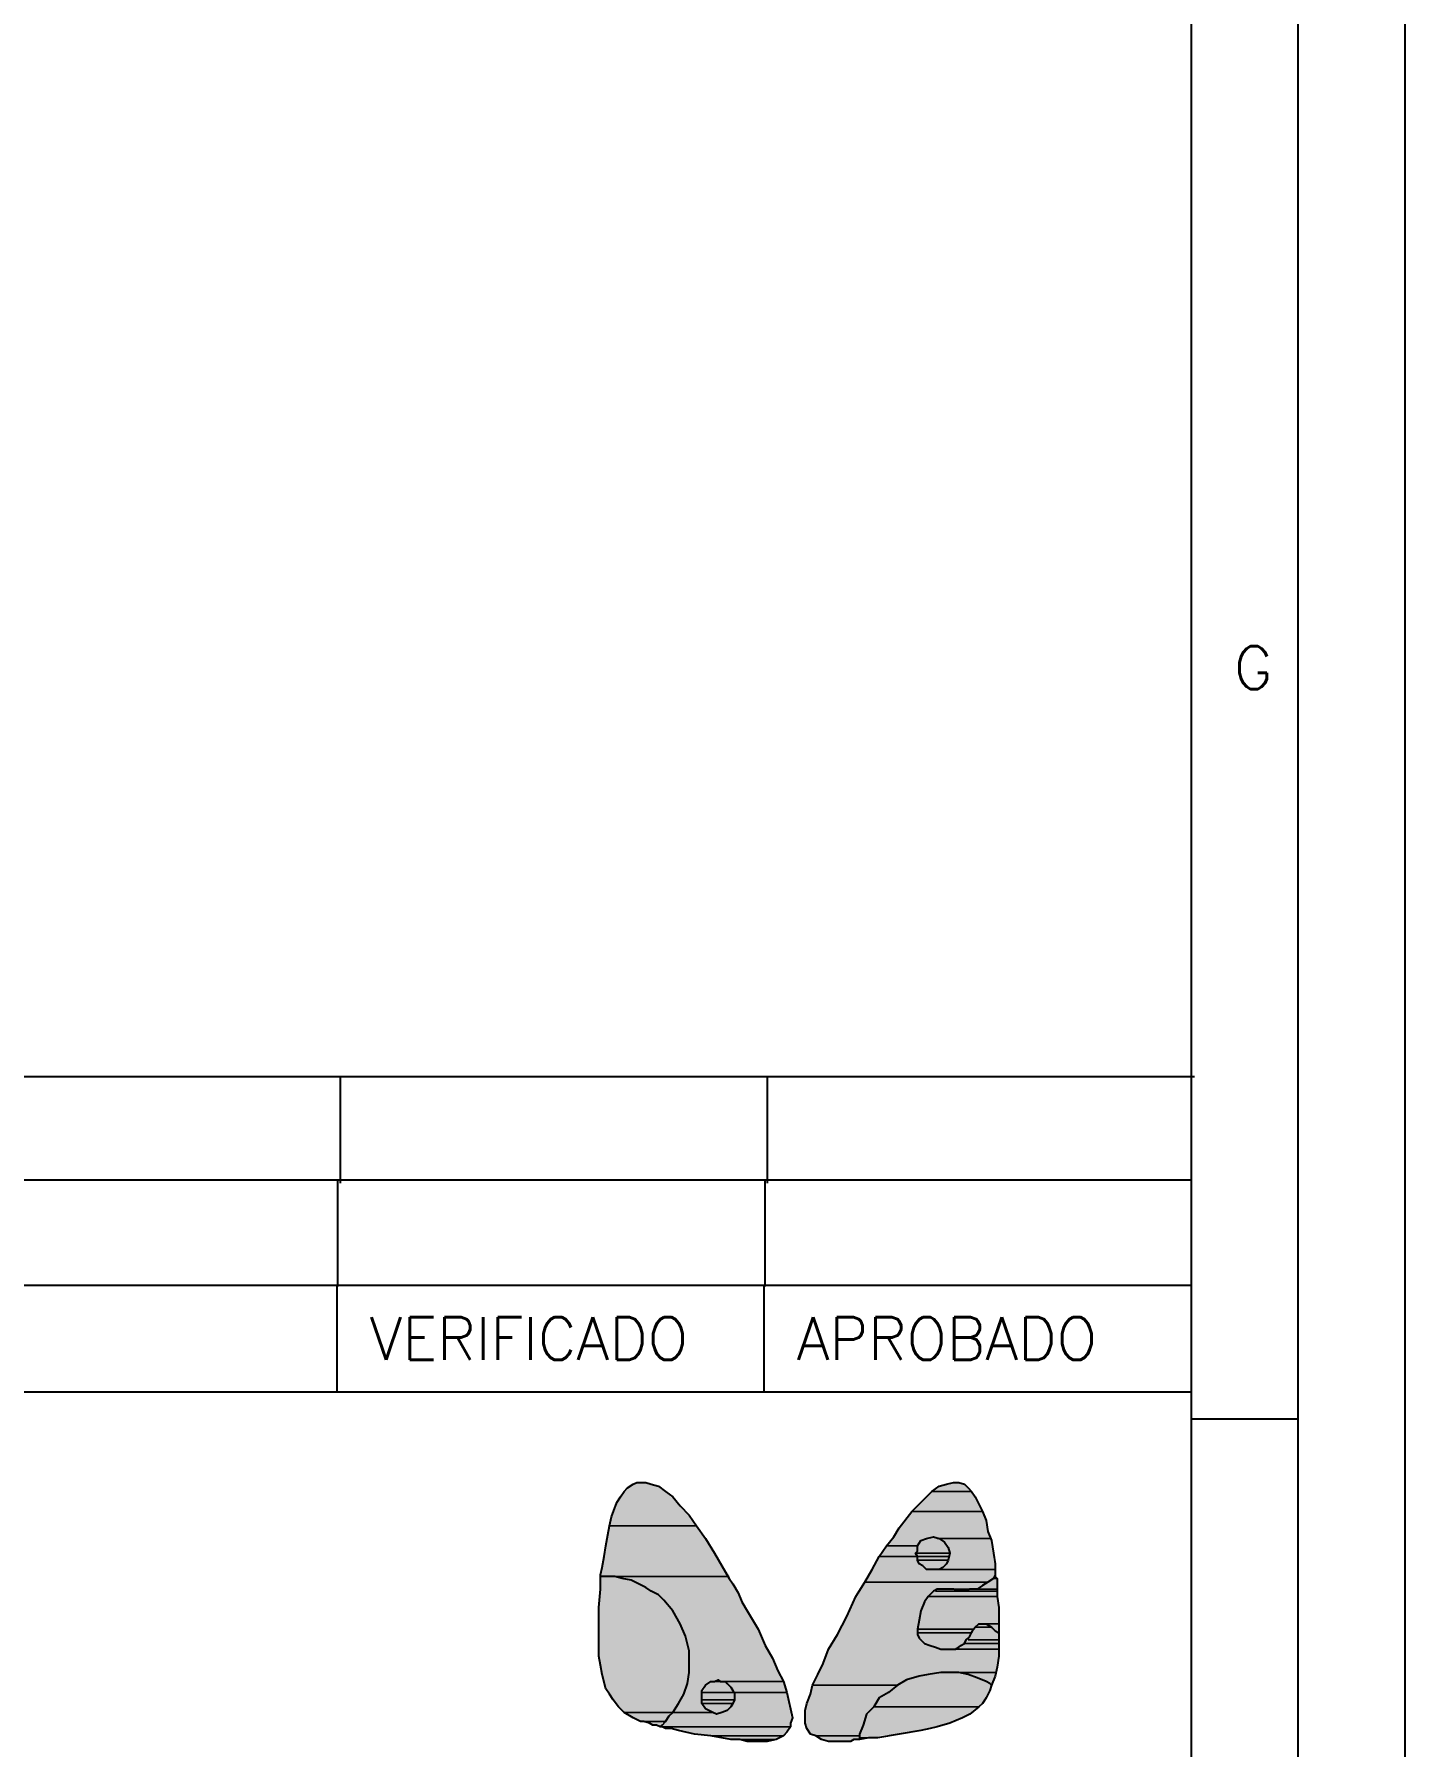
# Model space of a CAD drawing. Header units: millimetres. Extents: x 193743 to 194604, y 95927 to 96224.
# Drawn here: x 194130.95 to 194163, y 95960.19 to 96000.23 of the extents above; entities that cross this region are included whole.
import ezdxf

# ---------------------------------------------------------------- set-up
doc = ezdxf.new("R2010")
doc.units = ezdxf.units.MM
doc.layers.add('CAJETIN', color=7, linetype='Continuous')
doc.layers.add('FORMATO', color=7, linetype='Continuous')
doc.styles.add('PY', font='ROMANS.shx')

# ---------------------------------------------------------------- blocks, each defined once
blk = doc.blocks.new('MARCO-A1')
at = {"layer": 'FORMATO', "color": 5}
blk.add_line((831, 81.75), (836, 81.75), dxfattribs=at)
at = {"layer": 'FORMATO', "color": 1}
blk.add_lwpolyline([(0, 594), (841, 594), (841, 0), (0, 0)], close=True, dxfattribs=at)
at = {"layer": 'FORMATO', "color": 5}
blk.add_lwpolyline([(5, 589), (836, 589), (836, 5), (5, 5)], close=True, dxfattribs=at)
at = {"layer": 'FORMATO', "color": 8, "linetype": 'Continuous'}
blk.add_lwpolyline([(10, 584), (831, 584), (831, 10), (10, 10)], close=True, dxfattribs=at)
at = {"layer": 'FORMATO', "color": 1, "style": 'PY'}
blk.add_text('G', height=2, dxfattribs=at).set_placement((833, 115.917))
blk = doc.blocks.new('Simbolo persan')
at = {"layer": 'CAJETIN', "true_color": 0x0080ad, "transparency": 33554559}
h = blk.add_hatch(color=144, dxfattribs=at)
h.paths.add_polyline_path([(3046.767, 1411.454), (3046.513, 1411.369), (3046.259, 1411.496), (3046.174, 1411.623), (3046.174, 1411.92), (3046.259, 1412.047), (3046.344, 1412.089), (3046.386, 1412.131), (3046.471, 1412.131), (3046.555, 1412.174), (3046.598, 1412.131), (3046.725, 1412.131), (3046.852, 1412.004), (3046.894, 1411.92), (3046.894, 1411.877), (3046.936, 1411.877), (3046.936, 1411.666), (3046.894, 1411.623), (3046.852, 1411.539)])
h.paths.add_polyline_path([(3048.249, 1411.327), (3048.249, 1411.539), (3048.206, 1411.623), (3048.206, 1411.708), (3048.164, 1411.793), (3048.164, 1411.877), (3048.122, 1411.92), (3048.122, 1412.004), (3048.079, 1412.089), (3048.079, 1412.131), (3048.037, 1412.131), (3048.037, 1412.174), (3047.952, 1412.343), (3047.952, 1412.385), (3047.91, 1412.47), (3047.868, 1412.597), (3047.741, 1412.851), (3047.656, 1412.978), (3047.571, 1413.19), (3047.487, 1413.359), (3047.402, 1413.486), (3047.275, 1413.783), (3047.233, 1413.783), (3047.106, 1413.994), (3047.106, 1414.037), (3047.063, 1414.164), (3046.979, 1414.248), (3046.852, 1414.502), (3046.809, 1414.545), (3046.809, 1414.629), (3046.682, 1414.799), (3046.64, 1414.841), (3046.513, 1415.053), (3046.471, 1415.137), (3046.344, 1415.307), (3046.217, 1415.561), (3046.047, 1415.772), (3045.92, 1415.984), (3045.666, 1416.238), (3045.624, 1416.323), (3045.497, 1416.45), (3045.454, 1416.45), (3045.327, 1416.577), (3045.2, 1416.661), (3045.158, 1416.704), (3045.073, 1416.746), (3044.989, 1416.746), (3044.946, 1416.788), (3044.65, 1416.788), (3044.608, 1416.746), (3044.565, 1416.746), (3044.481, 1416.704), (3044.438, 1416.661), (3044.396, 1416.577), (3044.354, 1416.577), (3044.184, 1416.323), (3044.184, 1416.238), (3044.1, 1416.026), (3044.057, 1415.984), (3043.973, 1415.561), (3043.93, 1415.476), (3043.93, 1415.307), (3043.888, 1415.137), (3043.888, 1415.053), (3043.846, 1414.841), (3043.846, 1414.799), (3043.803, 1414.629), (3043.803, 1414.587), (3044.142, 1414.587), (3044.227, 1414.545), (3044.311, 1414.545), (3044.523, 1414.502), (3044.692, 1414.418), (3044.735, 1414.418), (3044.989, 1414.248), (3045.158, 1414.164), (3045.285, 1414.037), (3045.285, 1413.994), (3045.497, 1413.783), (3045.666, 1413.486), (3045.708, 1413.359), (3045.793, 1413.19), (3045.835, 1412.978), (3045.878, 1412.851), (3045.878, 1412.343), (3045.835, 1412.174), (3045.835, 1412.089), (3045.793, 1412.047), (3045.751, 1411.92), (3045.751, 1411.835), (3045.708, 1411.835), (3045.708, 1411.75), (3045.666, 1411.708), (3045.666, 1411.666), (3045.624, 1411.623), (3045.539, 1411.496), (3045.497, 1411.412), (3045.37, 1411.285), (3045.327, 1411.2), (3045.2, 1411.073), (3045.243, 1411.073), (3045.327, 1411.031), (3045.454, 1411.031), (3045.793, 1410.946), (3046.005, 1410.904), (3046.386, 1410.861), (3046.852, 1410.777), (3047.063, 1410.777), (3047.233, 1410.734), (3047.698, 1410.734), (3047.783, 1410.777), (3047.91, 1410.777), (3048.079, 1410.861), (3048.206, 1410.988), (3048.206, 1411.031), (3048.249, 1411.031), (3048.249, 1411.2), (3048.291, 1411.285)], flags=0)
h = blk.add_hatch(color=144, dxfattribs=at)
h.paths.add_polyline_path([(3050.196, 1414.841), (3050.154, 1414.756), (3050.069, 1414.629), (3049.9, 1414.291), (3049.857, 1414.248), (3049.857, 1414.206), (3049.815, 1414.121), (3049.773, 1414.121), (3049.73, 1413.994), (3049.603, 1413.783), (3049.561, 1413.656), (3049.519, 1413.571), (3049.392, 1413.359), (3049.349, 1413.274), (3049.349, 1413.232), (3049.307, 1413.232), (3049.307, 1413.147), (3049.265, 1413.105), (3049.222, 1413.02), (3049.18, 1412.978), (3049.18, 1412.936), (3049.138, 1412.893), (3049.095, 1412.724), (3048.968, 1412.47), (3048.884, 1412.343), (3048.884, 1412.301), (3048.841, 1412.258), (3048.841, 1412.174), (3048.757, 1412.047), (3048.714, 1411.877), (3048.714, 1411.835), (3048.672, 1411.75), (3048.63, 1411.623), (3048.63, 1411.539), (3048.587, 1411.454), (3048.587, 1411.158), (3048.63, 1411.115), (3048.63, 1411.031), (3048.714, 1410.904), (3048.757, 1410.904), (3048.926, 1410.819), (3048.968, 1410.777), (3049.095, 1410.777), (3049.138, 1410.734), (3049.646, 1410.734), (3049.73, 1410.777), (3049.857, 1410.777), (3049.857, 1410.904), (3049.9, 1410.904), (3049.9, 1411.031), (3049.942, 1411.115), (3049.942, 1411.158), (3050.027, 1411.285), (3050.027, 1411.369), (3050.196, 1411.539), (3050.238, 1411.623), (3050.323, 1411.75), (3050.45, 1411.835), (3050.535, 1411.877), (3050.747, 1412.047), (3050.958, 1412.174), (3051.255, 1412.258), (3051.382, 1412.301), (3051.466, 1412.301), (3051.763, 1412.343), (3052.186, 1412.343), (3052.398, 1412.301), (3052.482, 1412.258), (3052.609, 1412.216), (3052.821, 1412.131), (3052.906, 1412.089), (3052.948, 1412.047), (3052.948, 1412.089), (3052.99, 1412.131), (3052.99, 1412.216), (3053.033, 1412.258), (3053.033, 1412.343), (3053.075, 1412.47), (3053.075, 1412.555), (3053.117, 1412.724), (3053.117, 1413.274), (3053.033, 1413.317), (3053.033, 1413.359), (3052.948, 1413.402), (3052.821, 1413.486), (3052.609, 1413.486), (3052.567, 1413.402), (3052.525, 1413.359), (3052.525, 1413.317), (3052.482, 1413.274), (3052.44, 1413.19), (3052.398, 1413.147), (3052.398, 1413.105), (3052.355, 1413.105), (3052.313, 1413.02), (3052.228, 1412.978), (3052.186, 1412.936), (3052.101, 1412.893), (3051.763, 1412.893), (3051.382, 1413.02), (3051.255, 1413.147), (3051.212, 1413.232), (3051.212, 1413.359), (3051.255, 1413.571), (3051.255, 1413.656), (3051.297, 1413.783), (3051.382, 1413.994), (3051.466, 1414.121), (3051.593, 1414.248), (3051.678, 1414.291), (3052.059, 1414.291), (3052.186, 1414.248), (3052.313, 1414.248), (3052.44, 1414.291), (3052.609, 1414.291), (3052.99, 1414.545), (3053.033, 1414.629), (3053.033, 1414.883), (3052.99, 1414.968), (3052.99, 1415.137), (3052.948, 1415.264), (3052.948, 1415.434), (3052.906, 1415.476), (3052.906, 1415.518), (3052.863, 1415.645), (3052.863, 1415.73), (3052.821, 1415.899), (3052.736, 1416.111), (3052.694, 1416.238), (3052.652, 1416.28), (3052.567, 1416.45), (3052.567, 1416.492), (3052.313, 1416.746), (3052.228, 1416.746), (3052.186, 1416.788), (3051.974, 1416.788), (3051.89, 1416.746), (3051.847, 1416.746), (3051.72, 1416.704), (3051.678, 1416.661), (3051.551, 1416.577), (3051.085, 1416.111), (3050.916, 1415.899), (3050.789, 1415.73), (3050.747, 1415.645), (3050.662, 1415.518), (3050.62, 1415.518), (3050.62, 1415.476), (3050.577, 1415.434), (3050.493, 1415.307), (3050.45, 1415.222), (3050.366, 1415.137), (3050.366, 1415.053), (3050.323, 1415.053), (3050.238, 1414.883)])
h.paths.add_polyline_path([(3051.424, 1414.756), (3051.339, 1414.841), (3051.255, 1414.883), (3051.212, 1414.968), (3051.212, 1415.053), (3051.17, 1415.137), (3051.212, 1415.18), (3051.212, 1415.307), (3051.297, 1415.434), (3051.424, 1415.476), (3051.593, 1415.518), (3051.678, 1415.476), (3051.72, 1415.476), (3051.805, 1415.434), (3051.847, 1415.391), (3051.932, 1415.264), (3051.974, 1415.137), (3051.932, 1414.968), (3051.89, 1414.883), (3051.847, 1414.883), (3051.805, 1414.799), (3051.72, 1414.756)], flags=0)
at = {"layer": 'CAJETIN', "true_color": 0xa3cbc0, "transparency": 33554559}
for points in [[(3051.678, 1415.476), (3051.593, 1415.518), (3051.424, 1415.476), (3051.297, 1415.434), (3051.297, 1415.391), (3051.212, 1415.307), (3051.212, 1415.18), (3051.17, 1415.137), (3051.212, 1415.053), (3051.212, 1414.968), (3051.255, 1414.883), (3051.297, 1414.883), (3051.339, 1414.841), (3051.339, 1414.799), (3051.424, 1414.756), (3051.72, 1414.756), (3051.805, 1414.799), (3051.805, 1414.841), (3051.89, 1414.883), (3051.932, 1414.968), (3051.932, 1415.053), (3051.974, 1415.137), (3051.932, 1415.18), (3051.932, 1415.307), (3051.847, 1415.391), (3051.847, 1415.434), (3051.72, 1415.476)], [(3044.142, 1414.587), (3043.803, 1414.587), (3043.803, 1414.248), (3043.761, 1414.164), (3043.761, 1412.724), (3043.803, 1412.597), (3043.803, 1412.47), (3043.846, 1412.343), (3043.846, 1412.301), (3043.888, 1412.089), (3043.93, 1411.962), (3044.1, 1411.708), (3044.142, 1411.623), (3044.354, 1411.412), (3044.396, 1411.412), (3044.523, 1411.327), (3044.565, 1411.285), (3044.735, 1411.2), (3044.819, 1411.2), (3044.946, 1411.158), (3044.989, 1411.115), (3045.116, 1411.115), (3045.158, 1411.073), (3045.2, 1411.073), (3045.2, 1411.115), (3045.243, 1411.115), (3045.243, 1411.158), (3045.285, 1411.2), (3045.327, 1411.2), (3045.412, 1411.285), (3045.412, 1411.327), (3045.497, 1411.412), (3045.581, 1411.539), (3045.666, 1411.708), (3045.708, 1411.835), (3045.751, 1411.835), (3045.835, 1412.089), (3045.878, 1412.301), (3045.878, 1412.851), (3045.793, 1413.19), (3045.708, 1413.359), (3045.666, 1413.486), (3045.581, 1413.656), (3045.497, 1413.783), (3045.412, 1413.867), (3045.285, 1414.037), (3045.158, 1414.164), (3044.989, 1414.248), (3044.946, 1414.291), (3044.523, 1414.502), (3044.311, 1414.545)], [(3053.075, 1414.545), (3053.033, 1414.587), (3052.99, 1414.545), (3052.948, 1414.545), (3052.863, 1414.46), (3052.779, 1414.418), (3052.736, 1414.375), (3052.609, 1414.291), (3052.44, 1414.291), (3052.313, 1414.248), (3052.186, 1414.248), (3052.101, 1414.291), (3051.678, 1414.291), (3051.678, 1414.248), (3051.593, 1414.248), (3051.466, 1414.121), (3051.382, 1413.994), (3051.339, 1413.867), (3051.297, 1413.825), (3051.297, 1413.783), (3051.255, 1413.656), (3051.255, 1413.571), (3051.212, 1413.486), (3051.212, 1413.232), (3051.255, 1413.19), (3051.255, 1413.147), (3051.297, 1413.147), (3051.297, 1413.105), (3051.339, 1413.105), (3051.382, 1413.02), (3051.424, 1413.02), (3051.509, 1412.978), (3051.551, 1412.978), (3051.636, 1412.936), (3051.678, 1412.936), (3051.763, 1412.893), (3052.101, 1412.893), (3052.186, 1412.936), (3052.228, 1412.978), (3052.271, 1412.978), (3052.313, 1413.02), (3052.355, 1413.105), (3052.398, 1413.105), (3052.398, 1413.147), (3052.44, 1413.147), (3052.44, 1413.232), (3052.482, 1413.274), (3052.525, 1413.359), (3052.652, 1413.486), (3052.821, 1413.486), (3052.948, 1413.402), (3053.033, 1413.317), (3053.117, 1413.274), (3053.117, 1413.994), (3053.075, 1414.121)], [(3046.598, 1412.131), (3046.555, 1412.174), (3046.513, 1412.131), (3046.386, 1412.131), (3046.301, 1412.089), (3046.259, 1412.047), (3046.259, 1412.004), (3046.217, 1411.92), (3046.174, 1411.92), (3046.174, 1411.623), (3046.259, 1411.539), (3046.259, 1411.496), (3046.428, 1411.412), (3046.471, 1411.412), (3046.513, 1411.369), (3046.555, 1411.369), (3046.64, 1411.412), (3046.682, 1411.412), (3046.767, 1411.454), (3046.852, 1411.539), (3046.894, 1411.623), (3046.936, 1411.666), (3046.936, 1411.877), (3046.894, 1411.92), (3046.852, 1412.004), (3046.725, 1412.131)], [(3052.186, 1412.343), (3051.593, 1412.343), (3051.466, 1412.301), (3051.339, 1412.301), (3051.255, 1412.258), (3051.128, 1412.216), (3050.958, 1412.174), (3050.916, 1412.131), (3050.747, 1412.047), (3050.535, 1411.92), (3050.535, 1411.877), (3050.366, 1411.75), (3050.323, 1411.75), (3050.238, 1411.623), (3050.196, 1411.539), (3050.154, 1411.539), (3050.069, 1411.369), (3050.027, 1411.369), (3049.984, 1411.285), (3049.942, 1411.158), (3049.942, 1411.073), (3049.9, 1411.031), (3049.9, 1410.988), (3049.857, 1410.904), (3049.857, 1410.777), (3050.069, 1410.819), (3050.281, 1410.819), (3050.323, 1410.861), (3050.704, 1410.904), (3050.789, 1410.904), (3051.297, 1410.988), (3051.509, 1411.031), (3051.847, 1411.115), (3051.974, 1411.158), (3052.271, 1411.285), (3052.398, 1411.369), (3052.44, 1411.369), (3052.652, 1411.539), (3052.736, 1411.623), (3052.779, 1411.75), (3052.821, 1411.75), (3052.906, 1411.877), (3052.906, 1411.92), (3052.948, 1412.047), (3052.906, 1412.089), (3052.736, 1412.174), (3052.482, 1412.258), (3052.398, 1412.301), (3052.271, 1412.301)]]:
    blk.add_hatch(color=9, dxfattribs=at).paths.add_polyline_path(points)
at = {"layer": 'CAJETIN', "true_color": 0x0080ad, "transparency": 33554559}
h = blk.add_hatch(color=144, dxfattribs=at)
h.paths.add_polyline_path([(3053.117, 1413.274), (3053.117, 1413.274)], flags=0)
h.paths.add_polyline_path([(3053.117, 1413.274), (3053.117, 1413.274)], flags=0)
h.paths.add_polyline_path([(3053.117, 1413.274), (3053.117, 1413.274)], flags=0)
h.paths.add_polyline_path([(3053.117, 1413.274), (3052.482, 1413.274)], flags=0)
at = {"layer": 'CAJETIN', "color": 144, "lineweight": 25, "true_color": 0x0080ad}
for points in [[(3047.233, 1410.734), (3047.063, 1410.777), (3046.852, 1410.777), (3046.386, 1410.861), (3046.005, 1410.904), (3045.624, 1410.988), (3045.454, 1411.031), (3045.327, 1411.031), (3045.243, 1411.073), (3045.2, 1411.073), (3045.243, 1411.115), (3045.327, 1411.2), (3045.412, 1411.327), (3045.497, 1411.412), (3045.624, 1411.623), (3045.751, 1411.835), (3045.835, 1412.089), (3045.878, 1412.343), (3045.878, 1412.47), (3045.878, 1412.597), (3045.878, 1412.766), (3045.878, 1412.851), (3045.793, 1413.19), (3045.666, 1413.486), (3045.497, 1413.783), (3045.285, 1414.037), (3045.158, 1414.164), (3044.989, 1414.248), (3044.862, 1414.333), (3044.692, 1414.418), (3044.523, 1414.502), (3044.311, 1414.545), (3044.142, 1414.587), (3043.93, 1414.587), (3043.846, 1414.587), (3043.803, 1414.587), (3043.803, 1414.629), (3043.846, 1414.799), (3043.888, 1415.053), (3043.93, 1415.307), (3043.973, 1415.561), (3044.015, 1415.772), (3044.057, 1415.984), (3044.184, 1416.323), (3044.269, 1416.45), (3044.354, 1416.577), (3044.438, 1416.661), (3044.565, 1416.746), (3044.65, 1416.788), (3044.777, 1416.788), (3044.862, 1416.788), (3044.989, 1416.746), (3045.158, 1416.704), (3045.327, 1416.577), (3045.497, 1416.45), (3045.666, 1416.238), (3045.878, 1416.026), (3046.047, 1415.772), (3046.259, 1415.476), (3046.471, 1415.137), (3046.64, 1414.841), (3046.809, 1414.545), (3046.894, 1414.418), (3047.021, 1414.206), (3047.106, 1413.994), (3047.233, 1413.783), (3047.487, 1413.359), (3047.656, 1412.978), (3047.825, 1412.682), (3047.952, 1412.385), (3048.079, 1412.131), (3048.164, 1411.877), (3048.206, 1411.666), (3048.249, 1411.496), (3048.291, 1411.285), (3048.249, 1411.158), (3048.249, 1411.073), (3048.164, 1410.946), (3048.079, 1410.861), (3047.91, 1410.777), (3047.698, 1410.734), (3047.614, 1410.734), (3047.487, 1410.734), (3047.36, 1410.734)], [(3052.948, 1412.047), (3052.906, 1412.089), (3052.821, 1412.131), (3052.609, 1412.216), (3052.398, 1412.301), (3052.186, 1412.343), (3051.974, 1412.343), (3051.763, 1412.343), (3051.466, 1412.301), (3051.255, 1412.258), (3050.958, 1412.174), (3050.747, 1412.047), (3050.535, 1411.877), (3050.323, 1411.75), (3050.196, 1411.539), (3050.027, 1411.369), (3049.942, 1411.115), (3049.857, 1410.904), (3049.857, 1410.861), (3049.857, 1410.819), (3049.857, 1410.777), (3049.73, 1410.777), (3049.646, 1410.734), (3049.519, 1410.734), (3049.392, 1410.734), (3049.222, 1410.734), (3049.138, 1410.734), (3048.968, 1410.777), (3048.841, 1410.861), (3048.714, 1410.904), (3048.63, 1411.031), (3048.587, 1411.158), (3048.587, 1411.285), (3048.587, 1411.454), (3048.63, 1411.623), (3048.714, 1411.835), (3048.757, 1412.047), (3048.884, 1412.301), (3049.011, 1412.555), (3049.138, 1412.893), (3049.349, 1413.232), (3049.561, 1413.656), (3049.773, 1414.121), (3049.984, 1414.46), (3050.154, 1414.756), (3050.323, 1415.053), (3050.493, 1415.307), (3050.662, 1415.518), (3050.789, 1415.73), (3051.085, 1416.111), (3051.212, 1416.238), (3051.339, 1416.365), (3051.466, 1416.492), (3051.551, 1416.577), (3051.72, 1416.704), (3051.89, 1416.746), (3052.059, 1416.788), (3052.186, 1416.788), (3052.313, 1416.746), (3052.398, 1416.661), (3052.482, 1416.577), (3052.567, 1416.45), (3052.652, 1416.28), (3052.736, 1416.111), (3052.821, 1415.899), (3052.863, 1415.645), (3052.948, 1415.434), (3052.99, 1415.137), (3053.033, 1414.883), (3053.033, 1414.629), (3052.99, 1414.545), (3052.863, 1414.46), (3052.736, 1414.375), (3052.609, 1414.291), (3052.44, 1414.291), (3052.313, 1414.248), (3052.186, 1414.248), (3052.059, 1414.291), (3051.974, 1414.291), (3051.763, 1414.291), (3051.678, 1414.291), (3051.593, 1414.248), (3051.551, 1414.206), (3051.466, 1414.121), (3051.382, 1413.994), (3051.297, 1413.783), (3051.255, 1413.571), (3051.212, 1413.359), (3051.212, 1413.274), (3051.212, 1413.232), (3051.255, 1413.147), (3051.297, 1413.105), (3051.382, 1413.02), (3051.509, 1412.978), (3051.636, 1412.936), (3051.763, 1412.893), (3051.89, 1412.893), (3052.017, 1412.893), (3052.101, 1412.893), (3052.186, 1412.936), (3052.228, 1412.978), (3052.313, 1413.02), (3052.355, 1413.105), (3052.398, 1413.147), (3052.44, 1413.19), (3052.482, 1413.274), (3052.525, 1413.359), (3052.567, 1413.402), (3052.652, 1413.486), (3052.736, 1413.486), (3052.821, 1413.486), (3052.948, 1413.402), (3053.033, 1413.317), (3053.117, 1413.274), (3053.117, 1413.105), (3053.117, 1413.02), (3053.117, 1412.724), (3053.075, 1412.47), (3053.033, 1412.258)]]:
    blk.add_lwpolyline(points, close=True, dxfattribs=at)
at = {"layer": 'CAJETIN', "color": 144, "lineweight": 0, "true_color": 0x0080ad}
for points in [[(3052.482, 1416.577), (3051.551, 1416.577), (3052.482, 1416.577)], [(3052.736, 1416.111), (3051.085, 1416.111), (3052.736, 1416.111)], [(3046.047, 1415.772), (3044.015, 1415.772), (3046.047, 1415.772)], [(3051.212, 1415.307), (3050.493, 1415.307), (3051.212, 1415.307)], [(3052.906, 1415.476), (3051.678, 1415.476), (3052.906, 1415.476)], [(3046.809, 1414.587), (3043.846, 1414.587), (3046.809, 1414.587)], [(3046.809, 1414.587), (3043.93, 1414.587), (3046.809, 1414.587)], [(3053.033, 1414.756), (3051.72, 1414.756), (3053.033, 1414.756)], [(3052.863, 1414.46), (3049.984, 1414.46), (3052.863, 1414.46)], [(3052.44, 1414.291), (3052.059, 1414.291), (3052.44, 1414.291)], [(3052.948, 1413.402), (3052.567, 1413.402), (3052.948, 1413.402)], [(3053.117, 1412.893), (3052.101, 1412.893), (3053.117, 1412.893)], [(3053.117, 1413.02), (3052.313, 1413.02), (3053.117, 1413.02)], [(3053.117, 1413.105), (3052.398, 1413.105), (3053.117, 1413.105)], [(3048.037, 1412.131), (3046.598, 1412.131), (3048.037, 1412.131)], [(3048.079, 1412.131), (3046.725, 1412.131), (3048.079, 1412.131)], [(3053.033, 1412.343), (3051.974, 1412.343), (3053.033, 1412.343)], [(3048.164, 1411.877), (3046.894, 1411.877), (3048.164, 1411.877)], [(3050.747, 1412.047), (3048.757, 1412.047), (3050.747, 1412.047)], [(3046.428, 1411.412), (3045.497, 1411.412), (3046.428, 1411.412)], [(3048.249, 1411.073), (3045.2, 1411.073), (3048.249, 1411.073)], [(3048.249, 1411.073), (3045.2, 1411.073), (3048.249, 1411.073)], [(3048.079, 1410.861), (3046.386, 1410.861), (3048.079, 1410.861)], [(3047.91, 1410.777), (3046.852, 1410.777), (3047.91, 1410.777)], [(3049.857, 1410.861), (3048.841, 1410.861), (3049.857, 1410.861)], [(3049.646, 1410.734), (3049.138, 1410.734), (3049.646, 1410.734)]]:
    blk.add_lwpolyline(points, dxfattribs=at)
at = {"layer": 'CAJETIN', "color": 9, "lineweight": 25, "true_color": 0xa3cbc0}
for points in [[(3051.509, 1414.756), (3051.424, 1414.756), (3051.339, 1414.841), (3051.255, 1414.883), (3051.212, 1414.968), (3051.212, 1415.053), (3051.17, 1415.137), (3051.212, 1415.18), (3051.212, 1415.222), (3051.212, 1415.307), (3051.297, 1415.434), (3051.424, 1415.476), (3051.593, 1415.518), (3051.72, 1415.476), (3051.847, 1415.391), (3051.932, 1415.264), (3051.974, 1415.137), (3051.932, 1414.968), (3051.89, 1414.883), (3051.805, 1414.799), (3051.72, 1414.756), (3051.593, 1414.756)], [(3046.428, 1411.412), (3046.259, 1411.496), (3046.174, 1411.623), (3046.174, 1411.666), (3046.174, 1411.708), (3046.174, 1411.75), (3046.174, 1411.835), (3046.174, 1411.877), (3046.174, 1411.92), (3046.259, 1412.047), (3046.386, 1412.131), (3046.471, 1412.131), (3046.555, 1412.174), (3046.598, 1412.131), (3046.64, 1412.131), (3046.725, 1412.131), (3046.767, 1412.089), (3046.852, 1412.004), (3046.894, 1411.92), (3046.936, 1411.877), (3046.936, 1411.793), (3046.936, 1411.708), (3046.894, 1411.623), (3046.852, 1411.539), (3046.767, 1411.454), (3046.64, 1411.412), (3046.513, 1411.369)]]:
    blk.add_lwpolyline(points, close=True, dxfattribs=at)
at = {"layer": 'CAJETIN', "color": 144, "lineweight": 0, "true_color": 0x0080ad}
blk.add_lwpolyline([(3051.212, 1415.053), (3050.323, 1415.053), (3051.212, 1415.053)], close=True, dxfattribs=at)
at = {"layer": 'CAJETIN', "color": 9, "lineweight": 0, "true_color": 0xa3cbc0}
for points in [[(3051.974, 1415.137), (3051.17, 1415.137), (3051.974, 1415.137)], [(3051.932, 1415.053), (3051.212, 1415.053), (3051.932, 1415.053)], [(3051.932, 1414.968), (3051.212, 1414.968), (3051.932, 1414.968)], [(3053.075, 1414.545), (3052.99, 1414.545), (3053.075, 1414.545)], [(3053.075, 1414.545), (3053.033, 1414.587), (3053.075, 1414.545)], [(3053.075, 1414.121), (3051.466, 1414.121), (3053.075, 1414.121)], [(3053.075, 1414.248), (3051.636, 1414.248), (3053.075, 1414.248)], [(3053.075, 1414.248), (3051.678, 1414.248), (3053.075, 1414.248)], [(3053.075, 1414.291), (3052.609, 1414.291), (3053.075, 1414.291)], [(3052.525, 1413.359), (3051.212, 1413.359), (3052.525, 1413.359)], [(3052.482, 1413.274), (3051.212, 1413.274), (3052.482, 1413.274)], [(3053.117, 1413.486), (3052.736, 1413.486), (3053.117, 1413.486)], [(3052.101, 1412.893), (3051.763, 1412.893), (3052.101, 1412.893)], [(3046.725, 1412.131), (3046.386, 1412.131), (3046.725, 1412.131)], [(3046.64, 1412.131), (3046.471, 1412.131), (3046.64, 1412.131)], [(3046.936, 1411.877), (3046.174, 1411.877), (3046.936, 1411.877)], [(3046.936, 1411.708), (3046.174, 1411.708), (3046.936, 1411.708)], [(3045.497, 1411.412), (3044.354, 1411.412), (3045.497, 1411.412)], [(3046.894, 1411.623), (3046.174, 1411.623), (3046.894, 1411.623)], [(3052.652, 1411.539), (3050.196, 1411.539), (3052.652, 1411.539)], [(3045.327, 1411.2), (3044.735, 1411.2), (3045.327, 1411.2)], [(3050.069, 1410.819), (3049.857, 1410.819), (3050.069, 1410.819)]]:
    blk.add_lwpolyline(points, dxfattribs=at)
at = {"layer": 'CAJETIN', "color": 9, "lineweight": 25, "true_color": 0xa3cbc0}
for points in [[(3045.2, 1411.073), (3045.116, 1411.115), (3045.031, 1411.115), (3044.946, 1411.158), (3044.819, 1411.2), (3044.735, 1411.2), (3044.565, 1411.285), (3044.354, 1411.412), (3044.227, 1411.539), (3044.1, 1411.708), (3044.015, 1411.835), (3043.93, 1411.962), (3043.846, 1412.301), (3043.803, 1412.512), (3043.761, 1412.724), (3043.761, 1413.02), (3043.761, 1413.359), (3043.761, 1413.656), (3043.761, 1413.867), (3043.803, 1414.291), (3043.803, 1414.46), (3043.803, 1414.587)], [(3053.033, 1414.629), (3053.033, 1414.587), (3053.075, 1414.545), (3053.075, 1414.418), (3053.075, 1414.248), (3053.075, 1414.121), (3053.117, 1413.867), (3053.117, 1413.825), (3053.117, 1413.656), (3053.117, 1413.274)], [(3052.948, 1412.047), (3052.906, 1411.92), (3052.821, 1411.75), (3052.736, 1411.623), (3052.652, 1411.539), (3052.44, 1411.369), (3052.271, 1411.285), (3051.974, 1411.158), (3051.678, 1411.073), (3051.509, 1411.031), (3051.297, 1410.988), (3050.789, 1410.904), (3050.281, 1410.819), (3050.069, 1410.819), (3049.857, 1410.777)]]:
    blk.add_lwpolyline(points, dxfattribs=at)

msp = doc.modelspace()

# ---------------------------------------------------------------- linework, layer by layer
at = {"layer": 'CAJETIN', "color": 5}
for p, q in [((194068.186, 95975.864), (194158.08, 95975.864)), ((194138.104, 95975.864), (194138.104, 95973.367)), ((194148.092, 95975.864), (194148.092, 95973.367)), ((194068.129, 95973.447), (194158.023, 95973.447)), ((194138.047, 95973.447), (194138.047, 95970.95)), ((194148.035, 95973.447), (194148.035, 95970.95)), ((194068.112, 95970.98), (194158.006, 95970.98)), ((194138.029, 95970.98), (194138.029, 95968.483)), ((194148.017, 95970.98), (194148.017, 95968.483))]:
    msp.add_line(p, q, dxfattribs=at)
at = {"layer": 'CAJETIN', "color": 8, "linetype": 'Continuous'}
msp.add_line((194068.112, 95968.483), (194158.006, 95968.483), dxfattribs=at)

# ---------------------------------------------------------------- block references
at = {"xscale": 0.499409123998651, "yscale": 0.499409123998651, "zscale": 0.499409123998651}
msp.add_blockref('MARCO-A1', (193742.997, 95927.032), dxfattribs=at)
at = {"layer": 'CAJETIN'}
msp.add_blockref('Simbolo persan', (191100.391, 94549.579), dxfattribs=at)

# ---------------------------------------------------------------- texts
at = {"layer": 'CAJETIN', "color": 1, "style": 'PY'}
for s, p in [('VERIFICADO', (194138.794, 95969.232)), ('APROBADO', (194148.782, 95969.232))]:
    msp.add_text(s, height=0.9988, dxfattribs=at).set_placement(p)

doc.saveas('drawing.dxf')
